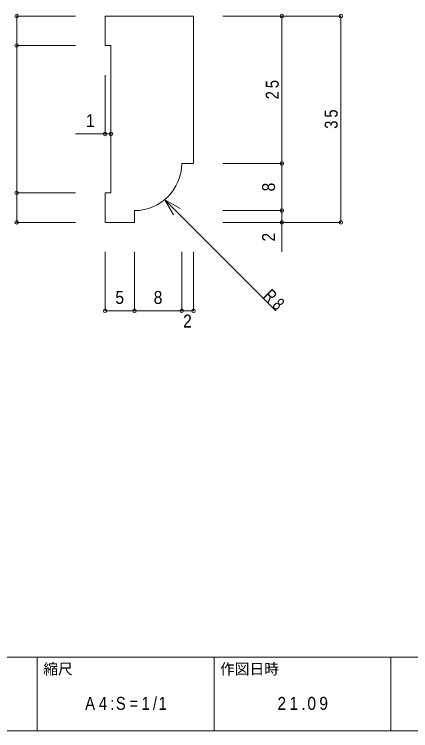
# Model space of a CAD drawing. Units: millimetres on the paper. Extents: x -141 to 141, y -98 to 98.
# Drawn here: x -22.9 to 44.4, y -97.5 to 24.1 of the extents above; entities that cross this region are included whole.
import ezdxf
from ezdxf.enums import TextEntityAlignment as Align

# ---------------------------------------------------------------- set-up
doc = ezdxf.new("R2010")
doc.units = ezdxf.units.MM
doc.header["$PDMODE"] = 32
doc.header["$PDSIZE"] = 0.6
for name, color, linetype, lineweight in [('0-0_ＫＢ製品', 2, 'Continuous', 9), ('0-3_寸法', 4, 'Continuous', 9), ('0-4_引出線字', 4, 'Continuous', 9), ('F-0_図面枠', 5, 'Continuous', 9), ('F-5_F-5ﾚｲﾔ', 7, 'Continuous', 9)]:
    doc.layers.add(name, color=color, linetype=linetype, lineweight=lineweight)
doc.styles.add('HGｺﾞｼｯｸM', font='')
doc.styles.get('HGｺﾞｼｯｸM').set_extended_font_data('HGｺﾞｼｯｸM')

msp = doc.modelspace()

# ---------------------------------------------------------------- linework, layer by layer
at = {"layer": '0-0_ＫＢ製品'}
for p, q in [((7.5, -1.25), (5.5, -1.25)), ((-7.5, -6.25), (-6.5, -6.25)), ((-7.5, -6.25), (-7.5, -11.25)), ((-2.5, -11.25), (-2.5, -9.25)), ((-2.5, -11.25), (-7.5, -11.25))]:
    msp.add_line(p, q, dxfattribs=at)
for points in [[(7.5, -1.25), (7.5, 23.75), (-7.5, 23.75), (-7.5, 18.75)], [(-7.5, 18.75), (-6.5, 18.75), (-6.5, -6.25)]]:
    msp.add_lwpolyline(points, dxfattribs=at)
msp.add_arc((-2.5, -1.25), 8, 270.00015, 359.99985, dxfattribs=at)
at = {"layer": '0-3_寸法'}
for p, q in [((-22.5, 23.75), (-22.5, 18.75)), ((-22.5, 23.75), (-12.5, 23.75)), ((22.5, 23.75), (12.5, 23.75)), ((22.5, 23.75), (22.5, -1.25)), ((32.5, 23.75), (22.5, 23.75)), ((32.5, 23.75), (32.5, -11.25)), ((-22.5, 18.75), (-12.5, 18.75)), ((-22.5, 18.75), (-22.5, -6.25)), ((-7.5, 3.75), (-7.5, 13.75)), ((-6.5, 3.75), (-6.5, 13.75)), ((-6.5, 3.75), (-12.5, 3.75)), ((22.5, -1.25), (12.5, -1.25)), ((22.5, -1.25), (22.5, -9.25)), ((-22.5, -6.25), (-12.5, -6.25)), ((-22.5, -6.25), (-22.5, -11.25)), ((22.5, -9.25), (12.5, -9.25)), ((22.5, -9.25), (22.5, -16.25)), ((-22.5, -11.25), (-12.5, -11.25)), ((22.5, -11.25), (12.5, -11.25)), ((32.5, -11.25), (22.5, -11.25)), ((-7.5, -26.25), (-7.5, -16.25)), ((-2.5, -26.25), (-2.5, -16.25)), ((5.5, -26.25), (5.5, -16.25)), ((7.5, -26.25), (7.5, -16.25)), ((-7.5, -26.25), (-2.5, -26.25)), ((-2.5, -26.25), (5.5, -26.25)), ((5.5, -26.25), (7.5, -26.25))]:
    msp.add_line(p, q, dxfattribs=at)
for p in [(-22.5, 23.75), (22.5, 23.75), (32.5, 23.75), (-22.5, 18.75), (-7.5, 3.75), (-6.5, 3.75), (22.5, -1.25), (-22.5, -6.25), (22.5, -9.25), (-22.5, -11.25), (22.5, -11.25), (32.5, -11.25), (-7.5, -26.25), (-2.5, -26.25), (5.5, -26.25), (7.5, -26.25)]:
    msp.add_point(p, dxfattribs=at)
at = {"layer": '0-4_引出線字'}
for q in [(5.216, -8.899), (4.118, -9.997), (21.469, -26.25)]:
    msp.add_line((2.618, -7.399), q, dxfattribs=at)
at = {"layer": 'F-0_図面枠'}
for p, q in [((-141, -85), (141, -85)), ((-19, -97.5), (-19, -85)), ((11, -97.5), (11, -85)), ((41, -97.5), (41, -85)), ((141, -97.5), (-141, -97.5))]:
    msp.add_line(p, q, dxfattribs=at)

# ---------------------------------------------------------------- texts
at = {"layer": '0-3_寸法', "color": 7, "style": 'HGｺﾞｼｯｸM', "width": 0.9}
for s, p in [('1', (-10.75, 4.25)), ('5', (-5.75, -25.75)), ('8', (0.75, -25.75)), ('2', (5.75, -29.75))]:
    msp.add_text(s, height=2.199, dxfattribs=at).set_placement(p, align=Align.BOTTOM_LEFT)
for s, p in [('8', (22, -6)), ('2', (22, -14.5))]:
    msp.add_text(s, height=2.199, rotation=90, dxfattribs=at).set_placement(p, align=Align.BOTTOM_LEFT)
at = {"layer": '0-3_寸法', "color": 7, "char_height": 2.199, "attachment_point": 7, "rotation": 90, "style": 'HGｺﾞｼｯｸM'}
for s, insert in [('\\T1.36;\\W0.85;25', (22, 9.625)), ('\\T1.36;\\W0.85;35', (32, 4.625))]:
    msp.add_mtext(s, dxfattribs=dict(at, insert=insert))
at = {"layer": '0-4_引出線字', "color": 7, "insert": (19.171, -23.952), "char_height": 2.199, "attachment_point": 7, "rotation": 315, "style": 'HGｺﾞｼｯｸM'}
msp.add_mtext('\\T1.36;\\W0.75;R8', dxfattribs=at)
at = {"layer": 'F-5_F-5ﾚｲﾔ', "style": 'HGｺﾞｼｯｸM'}
for s, p in [('縮尺', (-18, -88.5)), ('作図日時', (12, -88.5))]:
    msp.add_text(s, height=1.833, dxfattribs=at).set_placement(p, align=Align.BOTTOM_LEFT)
at = {"layer": 'F-5_F-5ﾚｲﾔ', "char_height": 2.199, "attachment_point": 7, "style": 'HGｺﾞｼｯｸM'}
for s, insert in [('\\T1.39;\\W0.85;A4:S=1/1', (-10.875, -94)), ('\\T1.38;\\W0.9;21.09', (21.75, -94))]:
    msp.add_mtext(s, dxfattribs=dict(at, insert=insert))

doc.saveas('drawing.dxf')
